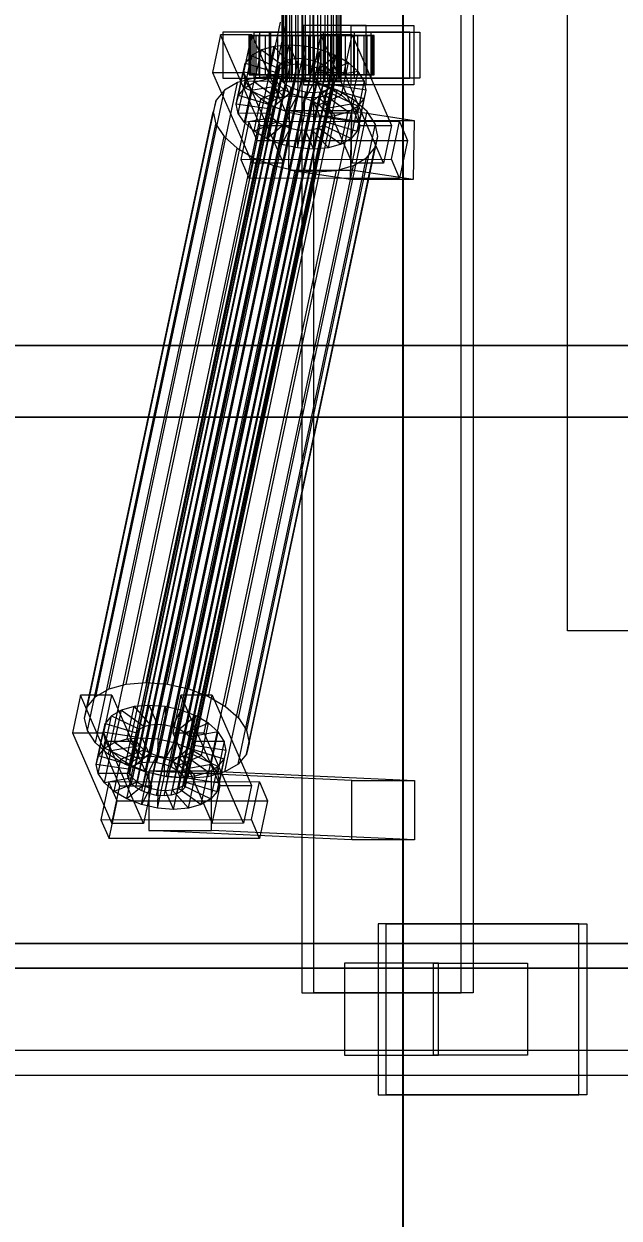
# Model space of a CAD drawing. Header units: millimetres. Extents: x -1970 to 34302, y -65268 to 6837.
# Drawn here: x 9754.3 to 9935.2, y -18493.5 to -18130.5 of the extents above; entities that cross this region are included whole.
import ezdxf

# ---------------------------------------------------------------- set-up
doc = ezdxf.new("R2010")
doc.units = ezdxf.units.MM
for name, color, linetype, lineweight in [('COTAS_O', 1, 'Continuous', 0), ('superior_C01', 7, 'Continuous', 0), ('superior_mezcladora', 7, 'Continuous', 0)]:
    doc.layers.add(name, color=color, linetype=linetype, lineweight=lineweight)
doc.dimstyles.new('R19_100', dxfattribs={"dimtxt": 250, "dimasz": 150, "dimexe": 150, "dimexo": 80, "dimgap": 100, "dimtad": 1, "dimtih": 1, "dimtoh": 1, "dimdsep": 46, "dimcen": 0.09, "dimadec": 0, "dimazin": 0, "dimtfac": 1, "dimtdec": 4, "dimtofl": 0, "dimtmove": 0, "dimatfit": 3, "dimfxl": 1, "dimtolj": 1, "dimtzin": 0, "dimarcsym": 0})

# ---------------------------------------------------------------- blocks, each defined once
blk = doc.blocks.new('*D29')
at = {"layer": 'COTAS_O', "color": 0, "lineweight": -2, "transparency": 16777216}
for p, q in [((10489.53, -17350), (9719.53, -17350)), ((9869.53, -18500), (9869.53, -17500)), ((10489.53, -18650), (9719.53, -18650))]:
    blk.add_line(p, q, dxfattribs=at)
at = {"layer": 'COTAS_O', "color": 0, "transparency": 16777216}
for points in [[(9844.53, -17500), (9894.53, -17500), (9869.53, -17350)], [(9844.53, -18500), (9894.53, -18500), (9869.53, -18650)]]:
    blk.add_solid(points, dxfattribs=at)
at = {"layer": 'Defpoints', "color": 0, "transparency": 16777216}
for p in [(9869.53, -17350), (10569.53, -17350), (10569.53, -18650)]:
    blk.add_point(p, dxfattribs=at)

msp = doc.modelspace()

# ---------------------------------------------------------------- linework, layer by layer
at = {"layer": 'superior_C01'}
for p, q in [((9838.746, -17575), (9838.746, -18425)), ((9842.398, -18425), (9842.398, -17575)), ((9887.136, -18425), (9887.136, -17575)), ((9890.788, -17575), (9890.788, -18425)), ((9832.766, -18148), (9832.766, -17852)), ((9832.962, -18148), (9832.962, -17852)), ((9833.183, -18148), (9833.183, -17852)), ((9833.757, -18148), (9833.757, -17852)), ((9834.184, -18148), (9834.184, -17852)), ((9835.097, -18148), (9835.097, -17852)), ((9835.701, -18148), (9835.701, -17852)), ((9836.891, -18148), (9836.891, -17852)), ((9837.631, -18148), (9837.631, -17852)), ((9839.017, -18148), (9839.017, -17852)), ((9839.842, -18148), (9839.842, -17852)), ((9841.329, -18148), (9841.329, -17852)), ((9842.183, -18148), (9842.183, -17852)), ((9843.67, -18148), (9843.67, -17852)), ((9844.496, -18148), (9844.496, -17852)), ((9845.881, -18148), (9845.881, -17852)), ((9846.621, -18148), (9846.621, -17852)), ((9847.811, -18148), (9847.811, -17852)), ((9848.415, -18148), (9848.415, -17852)), ((9849.328, -18148), (9849.328, -17852)), ((9849.755, -18148), (9849.755, -17852)), ((9850.329, -17852), (9850.329, -18148)), ((9850.55, -18148), (9850.55, -17852)), ((9850.746, -18148), (9850.746, -17852)), ((9832.208, -18130), (9811.37, -18228.298)), ((9813.187, -18228.298), (9834.025, -18130)), ((9858.282, -18131), (9839.231, -18131)), ((9839.231, -18131), (9839.231, -18149)), ((9853.72, -18131), (9839.231, -18131)), ((9853.72, -18149), (9853.72, -18131)), ((9853.72, -18131), (9872.771, -18131)), ((9858.282, -18149), (9858.282, -18131)), ((9858.282, -18131), (9872.771, -18131)), ((9872.771, -18131), (9872.771, -18149)), ((9814.05, -18133.859), (9811.619, -18145.327)), ((9823.576, -18133.847), (9814.05, -18133.859)), ((9826.049, -18161.391), (9814.05, -18133.859)), ((9824.277, -18133), (9814.752, -18133)), ((9814.752, -18133), (9814.752, -18147)), ((9829.362, -18133), (9814.752, -18133)), ((9821.144, -18145.315), (9823.576, -18133.847)), ((9823.191, -18134), (9822.778, -18134)), ((9822.778, -18134), (9832.766, -18134)), ((9822.778, -18146), (9822.778, -18134)), ((9822.778, -18134), (9823.658, -18134)), ((9824.869, -18134), (9823.191, -18134)), ((9823.191, -18134), (9832.962, -18134)), ((9823.191, -18146), (9823.191, -18134)), ((9823.576, -18133.847), (9835.575, -18161.379)), ((9823.658, -18134), (9833.183, -18134)), ((9823.658, -18146), (9823.658, -18134)), ((9823.658, -18134), (9825.771, -18134)), ((9824.277, -18147), (9824.277, -18133)), ((9824.277, -18133), (9838.888, -18133)), ((9827.699, -18134), (9824.869, -18134)), ((9824.869, -18134), (9833.757, -18134)), ((9824.869, -18146), (9824.869, -18134)), ((9825.771, -18134), (9834.184, -18134)), ((9825.771, -18146), (9825.771, -18134)), ((9825.771, -18134), (9828.974, -18134)), ((9871.618, -18133), (9825.896, -18133)), ((9825.896, -18133), (9825.896, -18147)), ((9828.939, -18133), (9825.896, -18133)), ((9831.486, -18134), (9827.699, -18134)), ((9827.699, -18134), (9835.097, -18134)), ((9827.699, -18146), (9827.699, -18134)), ((9828.939, -18147), (9828.939, -18133)), ((9828.939, -18133), (9874.662, -18133)), ((9828.974, -18134), (9835.701, -18134)), ((9828.974, -18146), (9828.974, -18134)), ((9828.974, -18134), (9833.048, -18134)), ((9829.362, -18147), (9829.362, -18133)), ((9829.362, -18133), (9838.888, -18133)), ((9835.973, -18134), (9831.486, -18134)), ((9831.486, -18134), (9836.891, -18134)), ((9831.486, -18146), (9831.486, -18134)), ((9832.766, -18134), (9832.962, -18134)), ((9832.766, -18134), (9832.766, -18146)), ((9833.183, -18134), (9832.766, -18134)), ((9832.962, -18134), (9833.757, -18134)), ((9832.962, -18134), (9832.962, -18146)), ((9833.048, -18134), (9837.631, -18134)), ((9833.048, -18146), (9833.048, -18134)), ((9833.048, -18134), (9837.715, -18134)), ((9833.183, -18134), (9833.183, -18146)), ((9834.184, -18134), (9833.183, -18134)), ((9833.757, -18134), (9835.097, -18134)), ((9833.757, -18134), (9833.757, -18146)), ((9834.184, -18134), (9834.184, -18146)), ((9835.701, -18134), (9834.184, -18134)), ((9835.097, -18134), (9836.891, -18134)), ((9835.097, -18134), (9835.097, -18146)), ((9835.701, -18134), (9835.701, -18146)), ((9837.631, -18134), (9835.701, -18134)), ((9840.854, -18134), (9835.973, -18134)), ((9835.973, -18134), (9839.017, -18134)), ((9835.973, -18146), (9835.973, -18134)), ((9836.891, -18134), (9839.017, -18134)), ((9836.891, -18134), (9836.891, -18146)), ((9837.631, -18134), (9837.631, -18146)), ((9839.842, -18134), (9837.631, -18134)), ((9837.715, -18134), (9839.842, -18134)), ((9837.715, -18146), (9837.715, -18134)), ((9837.715, -18134), (9842.658, -18134)), ((9838.888, -18133), (9838.888, -18147)), ((9839.017, -18134), (9841.329, -18134)), ((9839.017, -18134), (9839.017, -18146)), ((9839.842, -18134), (9839.842, -18146)), ((9842.183, -18134), (9839.842, -18134)), ((9845.797, -18134), (9840.854, -18134)), ((9840.854, -18134), (9841.329, -18134)), ((9840.854, -18146), (9840.854, -18134)), ((9841.329, -18134), (9843.67, -18134)), ((9841.329, -18134), (9841.329, -18146)), ((9844.532, -18133.821), (9842.101, -18145.289)), ((9842.658, -18134), (9842.183, -18134)), ((9842.183, -18134), (9842.183, -18146)), ((9844.496, -18134), (9842.183, -18134)), ((9842.658, -18146), (9842.658, -18134)), ((9842.658, -18134), (9847.539, -18134)), ((9845.797, -18134), (9843.67, -18134)), ((9843.67, -18134), (9845.881, -18134)), ((9843.67, -18134), (9843.67, -18146)), ((9847.539, -18134), (9844.496, -18134)), ((9844.496, -18134), (9844.496, -18146)), ((9846.621, -18134), (9844.496, -18134)), ((9854.057, -18133.809), (9844.532, -18133.821)), ((9856.531, -18161.353), (9844.532, -18133.821)), ((9854.759, -18133), (9845.234, -18133)), ((9845.234, -18133), (9845.234, -18147)), ((9859.844, -18133), (9845.234, -18133)), ((9850.464, -18134), (9845.797, -18134)), ((9845.797, -18146), (9845.797, -18134)), ((9850.464, -18134), (9845.881, -18134)), ((9845.881, -18134), (9847.811, -18134)), ((9845.881, -18134), (9845.881, -18146)), ((9852.027, -18134), (9846.621, -18134)), ((9846.621, -18134), (9846.621, -18146)), ((9848.415, -18134), (9846.621, -18134)), ((9847.539, -18146), (9847.539, -18134)), ((9847.539, -18134), (9852.027, -18134)), ((9854.538, -18134), (9847.811, -18134)), ((9847.811, -18134), (9849.328, -18134)), ((9847.811, -18134), (9847.811, -18146)), ((9855.814, -18134), (9848.415, -18134)), ((9848.415, -18134), (9848.415, -18146)), ((9849.755, -18134), (9848.415, -18134)), ((9857.741, -18134), (9849.328, -18134)), ((9849.328, -18134), (9850.329, -18134)), ((9849.328, -18134), (9849.328, -18146)), ((9858.643, -18134), (9849.755, -18134)), ((9849.755, -18134), (9849.755, -18146)), ((9850.55, -18134), (9849.755, -18134)), ((9850.329, -18134), (9859.855, -18134)), ((9850.329, -18146), (9850.329, -18134)), ((9850.329, -18134), (9850.746, -18134)), ((9854.538, -18134), (9850.464, -18134)), ((9850.464, -18146), (9850.464, -18134)), ((9860.322, -18134), (9850.55, -18134)), ((9850.55, -18134), (9850.55, -18146)), ((9850.746, -18134), (9850.55, -18134)), ((9860.735, -18134), (9850.746, -18134)), ((9850.746, -18134), (9850.746, -18146)), ((9851.626, -18145.277), (9854.057, -18133.809)), ((9852.027, -18146), (9852.027, -18134)), ((9852.027, -18134), (9855.814, -18134)), ((9854.057, -18133.809), (9866.056, -18161.341)), ((9857.741, -18134), (9854.538, -18134)), ((9854.538, -18146), (9854.538, -18134)), ((9854.759, -18147), (9854.759, -18133)), ((9854.759, -18133), (9869.369, -18133)), ((9855.814, -18146), (9855.814, -18134)), ((9855.814, -18134), (9858.643, -18134)), ((9859.855, -18134), (9857.741, -18134)), ((9857.741, -18146), (9857.741, -18134)), ((9858.643, -18146), (9858.643, -18134)), ((9858.643, -18134), (9860.322, -18134)), ((9859.844, -18147), (9859.844, -18133)), ((9859.844, -18133), (9869.369, -18133)), ((9859.855, -18134), (9859.855, -18146)), ((9860.735, -18134), (9859.855, -18134)), ((9860.322, -18146), (9860.322, -18134)), ((9860.322, -18134), (9860.735, -18134)), ((9860.735, -18146), (9860.735, -18134)), ((9869.369, -18133), (9869.369, -18147)), ((9871.618, -18147), (9871.618, -18133)), ((9871.618, -18133), (9874.662, -18133)), ((9874.662, -18133), (9874.662, -18147)), ((9826.467, -18138.419), (9823.473, -18140.156)), ((9824.383, -18148.249), (9826.467, -18138.419)), ((9830.358, -18137.325), (9826.467, -18138.419)), ((9826.467, -18138.419), (9833.395, -18143.38)), ((9828.274, -18147.155), (9830.358, -18137.325)), ((9834.88, -18136.948), (9830.358, -18137.325)), ((9830.358, -18137.325), (9835.238, -18142.862)), ((9832.796, -18146.777), (9834.88, -18136.948)), ((9839.726, -18137.313), (9834.88, -18136.948)), ((9834.88, -18136.948), (9837.38, -18142.683)), ((9837.642, -18147.143), (9839.726, -18137.313)), ((9839.726, -18137.313), (9839.675, -18142.856)), ((9844.565, -18138.396), (9839.726, -18137.313)), ((9844.565, -18138.396), (9841.968, -18143.369)), ((9842.482, -18148.226), (9844.565, -18138.396)), ((9849.069, -18140.123), (9844.565, -18138.396)), ((9787.001, -18356.363), (9832.324, -18142.565)), ((9788.419, -18355.541), (9833.742, -18141.742)), ((9790.262, -18355.022), (9835.585, -18141.224)), ((9792.404, -18354.844), (9837.727, -18141.045)), ((9794.7, -18355.017), (9840.023, -18141.218)), ((9796.992, -18355.53), (9842.315, -18141.731)), ((9799.125, -18356.348), (9844.448, -18142.549)), ((9819.497, -18152.246), (9821.581, -18142.416)), ((9821.581, -18142.416), (9820.918, -18145.047)), ((9821.39, -18149.985), (9823.473, -18140.156)), ((9823.473, -18140.156), (9821.581, -18142.416)), ((9821.581, -18142.416), (9831.08, -18145.274)), ((9823.473, -18140.156), (9831.977, -18144.203)), ((9832.324, -18142.565), (9831.428, -18143.635)), ((9833.742, -18141.742), (9832.324, -18142.565)), ((9835.585, -18141.224), (9833.742, -18141.742)), ((9835.238, -18142.862), (9837.38, -18142.683)), ((9837.38, -18142.683), (9835.296, -18152.513)), ((9837.727, -18141.045), (9835.585, -18141.224)), ((9837.38, -18142.683), (9839.675, -18142.856)), ((9840.023, -18141.218), (9837.727, -18141.045)), ((9842.315, -18141.731), (9840.023, -18141.218)), ((9844.448, -18142.549), (9842.315, -18141.731)), ((9849.069, -18140.123), (9844.101, -18144.188)), ((9846.276, -18143.617), (9844.448, -18142.549)), ((9852.928, -18142.377), (9845.929, -18145.255)), ((9846.985, -18149.953), (9849.069, -18140.123)), ((9852.928, -18142.377), (9849.069, -18140.123)), ((9850.845, -18152.207), (9852.928, -18142.377)), ((9855.882, -18145.003), (9852.928, -18142.377)), ((9785.791, -18358.68), (9831.114, -18144.881)), ((9786.081, -18360.017), (9831.404, -18146.218)), ((9786.105, -18357.434), (9831.428, -18143.635)), ((9800.953, -18357.415), (9846.276, -18143.617)), ((9802.353, -18358.659), (9847.675, -18144.861)), ((9848.55, -18146.196), (9803.227, -18359.995)), ((9811.619, -18145.327), (9821.144, -18145.315)), ((9811.619, -18145.327), (9823.618, -18172.859)), ((9818.835, -18154.877), (9820.918, -18145.047)), ((9820.918, -18145.047), (9830.766, -18146.52)), ((9820.918, -18145.047), (9821.531, -18147.868)), ((9833.144, -18172.847), (9821.144, -18145.315)), ((9832.766, -18146), (9822.778, -18146)), ((9822.778, -18146), (9823.191, -18146)), ((9823.658, -18146), (9822.778, -18146)), ((9832.962, -18146), (9823.191, -18146)), ((9823.191, -18146), (9824.869, -18146)), ((9833.183, -18146), (9823.658, -18146)), ((9825.771, -18146), (9823.658, -18146)), ((9833.757, -18146), (9824.869, -18146)), ((9824.869, -18146), (9827.699, -18146)), ((9834.184, -18146), (9825.771, -18146)), ((9828.974, -18146), (9825.771, -18146)), ((9835.097, -18146), (9827.699, -18146)), ((9827.699, -18146), (9831.486, -18146)), ((9835.701, -18146), (9828.974, -18146)), ((9833.048, -18146), (9828.974, -18146)), ((9831.08, -18145.274), (9828.996, -18155.103)), ((9831.977, -18144.203), (9829.893, -18154.033)), ((9830.766, -18146.52), (9831.08, -18145.274)), ((9831.08, -18145.274), (9831.977, -18144.203)), ((9831.428, -18143.635), (9831.114, -18144.881)), ((9831.114, -18144.881), (9831.404, -18146.218)), ((9833.395, -18143.38), (9831.311, -18153.21)), ((9831.404, -18146.218), (9832.278, -18147.554)), ((9836.891, -18146), (9831.486, -18146)), ((9831.486, -18146), (9835.973, -18146)), ((9831.977, -18144.203), (9833.395, -18143.38)), ((9832.962, -18146), (9832.766, -18146)), ((9832.766, -18146), (9833.183, -18146)), ((9833.757, -18146), (9832.962, -18146)), ((9837.631, -18146), (9833.048, -18146)), ((9837.715, -18146), (9833.048, -18146)), ((9835.238, -18142.862), (9833.154, -18152.692)), ((9833.183, -18146), (9834.184, -18146)), ((9833.395, -18143.38), (9835.238, -18142.862)), ((9835.097, -18146), (9833.757, -18146)), ((9834.184, -18146), (9835.701, -18146)), ((9836.891, -18146), (9835.097, -18146)), ((9835.701, -18146), (9837.631, -18146)), ((9839.017, -18146), (9835.973, -18146)), ((9835.973, -18146), (9840.854, -18146)), ((9839.017, -18146), (9836.891, -18146)), ((9839.675, -18142.856), (9837.591, -18152.686)), ((9837.631, -18146), (9839.842, -18146)), ((9839.842, -18146), (9837.715, -18146)), ((9842.658, -18146), (9837.715, -18146)), ((9841.329, -18146), (9839.017, -18146)), ((9839.675, -18142.856), (9841.968, -18143.369)), ((9839.842, -18146), (9842.183, -18146)), ((9841.968, -18143.369), (9839.884, -18153.199)), ((9841.329, -18146), (9840.854, -18146)), ((9840.854, -18146), (9845.797, -18146)), ((9843.67, -18146), (9841.329, -18146)), ((9841.968, -18143.369), (9844.101, -18144.188)), ((9844.101, -18144.188), (9842.017, -18154.017)), ((9842.101, -18145.289), (9851.626, -18145.277)), ((9842.101, -18145.289), (9854.1, -18172.821)), ((9842.183, -18146), (9842.658, -18146)), ((9842.183, -18146), (9844.496, -18146)), ((9847.539, -18146), (9842.658, -18146)), ((9845.881, -18146), (9843.67, -18146)), ((9843.67, -18146), (9845.797, -18146)), ((9845.929, -18145.255), (9843.845, -18155.085)), ((9844.101, -18144.188), (9845.929, -18145.255)), ((9844.496, -18146), (9847.539, -18146)), ((9844.496, -18146), (9846.621, -18146)), ((9845.797, -18146), (9850.464, -18146)), ((9847.811, -18146), (9845.881, -18146)), ((9845.881, -18146), (9850.464, -18146)), ((9845.929, -18145.255), (9847.328, -18146.499)), ((9847.675, -18144.861), (9846.276, -18143.617)), ((9846.621, -18146), (9852.027, -18146)), ((9846.621, -18146), (9848.415, -18146)), ((9855.882, -18145.003), (9847.328, -18146.499)), ((9852.027, -18146), (9847.539, -18146)), ((9848.55, -18146.196), (9847.675, -18144.861)), ((9849.328, -18146), (9847.811, -18146)), ((9847.811, -18146), (9854.538, -18146)), ((9848.415, -18146), (9855.814, -18146)), ((9848.415, -18146), (9849.755, -18146)), ((9848.84, -18147.533), (9848.55, -18146.196)), ((9850.329, -18146), (9849.328, -18146)), ((9849.328, -18146), (9857.741, -18146)), ((9849.755, -18146), (9858.643, -18146)), ((9849.755, -18146), (9850.55, -18146)), ((9859.855, -18146), (9850.329, -18146)), ((9850.746, -18146), (9850.329, -18146)), ((9850.464, -18146), (9854.538, -18146)), ((9850.55, -18146), (9860.322, -18146)), ((9850.55, -18146), (9850.746, -18146)), ((9850.746, -18146), (9860.735, -18146)), ((9863.625, -18172.809), (9851.626, -18145.277)), ((9855.814, -18146), (9852.027, -18146)), ((9853.798, -18154.833), (9855.882, -18145.003)), ((9854.538, -18146), (9857.741, -18146)), ((9858.643, -18146), (9855.814, -18146)), ((9857.728, -18147.823), (9855.882, -18145.003)), ((9857.741, -18146), (9859.855, -18146)), ((9860.322, -18146), (9858.643, -18146)), ((9859.855, -18146), (9860.735, -18146)), ((9860.735, -18146), (9860.322, -18146)), ((9780.183, -18332.659), (9819.255, -18148.35)), ((9785.384, -18331.197), (9824.456, -18146.887)), ((9786.955, -18361.352), (9832.278, -18147.554)), ((9788.355, -18362.596), (9833.677, -18148.798)), ((9790.183, -18363.664), (9835.506, -18149.865)), ((9791.43, -18330.692), (9830.502, -18146.383)), ((9797.909, -18331.181), (9836.98, -18146.872)), ((9802.307, -18363.648), (9847.63, -18149.85)), ((9803.203, -18362.578), (9848.526, -18148.779)), ((9803.517, -18361.332), (9848.84, -18147.533)), ((9804.378, -18332.629), (9843.45, -18148.32)), ((9814.752, -18147), (9824.277, -18147)), ((9814.752, -18147), (9829.362, -18147)), ((9819.255, -18148.35), (9815.253, -18150.672)), ((9824.456, -18146.887), (9819.255, -18148.35)), ((9819.447, -18157.698), (9821.531, -18147.868)), ((9819.497, -18152.246), (9821.39, -18149.985)), ((9821.39, -18149.985), (9824.383, -18148.249)), ((9829.893, -18154.033), (9821.39, -18149.985)), ((9821.531, -18147.868), (9831.057, -18147.856)), ((9821.531, -18147.868), (9823.377, -18150.688)), ((9823.377, -18150.688), (9831.931, -18149.192)), ((9838.888, -18147), (9824.277, -18147)), ((9824.383, -18148.249), (9828.274, -18147.155)), ((9831.311, -18153.21), (9824.383, -18148.249)), ((9830.502, -18146.383), (9824.456, -18146.887)), ((9825.896, -18147), (9871.618, -18147)), ((9825.896, -18147), (9828.939, -18147)), ((9828.274, -18147.155), (9832.796, -18146.777)), ((9833.154, -18152.692), (9828.274, -18147.155)), ((9830.766, -18146.52), (9828.683, -18156.35)), ((9874.662, -18147), (9828.939, -18147)), ((9831.057, -18147.856), (9828.973, -18157.686)), ((9838.888, -18147), (9829.362, -18147)), ((9831.931, -18149.192), (9829.847, -18159.022)), ((9836.98, -18146.872), (9830.502, -18146.383)), ((9831.057, -18147.856), (9830.766, -18146.52)), ((9831.931, -18149.192), (9831.057, -18147.856)), ((9833.33, -18150.436), (9831.931, -18149.192)), ((9832.278, -18147.554), (9833.677, -18148.798)), ((9833.183, -18148), (9832.766, -18148)), ((9832.766, -18148), (9832.962, -18148)), ((9835.296, -18152.513), (9832.796, -18146.777)), ((9832.796, -18146.777), (9837.642, -18147.143)), ((9832.962, -18148), (9833.757, -18148)), ((9834.184, -18148), (9833.183, -18148)), ((9833.677, -18148.798), (9835.506, -18149.865)), ((9833.757, -18148), (9835.097, -18148)), ((9835.701, -18148), (9834.184, -18148)), ((9835.097, -18148), (9836.891, -18148)), ((9835.506, -18149.865), (9837.639, -18150.683)), ((9837.631, -18148), (9835.701, -18148)), ((9836.891, -18148), (9839.017, -18148)), ((9843.45, -18148.32), (9836.98, -18146.872)), ((9837.591, -18152.686), (9837.642, -18147.143)), ((9839.842, -18148), (9837.631, -18148)), ((9837.642, -18147.143), (9842.482, -18148.226)), ((9839.017, -18148), (9841.329, -18148)), ((9839.231, -18149), (9858.282, -18149)), ((9853.72, -18149), (9839.231, -18149)), ((9842.183, -18148), (9839.842, -18148)), ((9839.884, -18153.199), (9842.482, -18148.226)), ((9841.329, -18148), (9843.67, -18148)), ((9842.017, -18154.017), (9846.985, -18149.953)), ((9844.496, -18148), (9842.183, -18148)), ((9842.482, -18148.226), (9846.985, -18149.953)), ((9849.47, -18150.629), (9843.45, -18148.32)), ((9843.67, -18148), (9845.881, -18148)), ((9846.621, -18148), (9844.496, -18148)), ((9845.234, -18147), (9854.759, -18147)), ((9845.234, -18147), (9859.844, -18147)), ((9847.328, -18146.499), (9845.244, -18156.329)), ((9845.881, -18148), (9847.811, -18148)), ((9846.119, -18157.665), (9848.203, -18147.835)), ((9846.212, -18150.672), (9847.63, -18149.85)), ((9848.493, -18149.171), (9846.409, -18159.001)), ((9848.415, -18148), (9846.621, -18148)), ((9846.985, -18149.953), (9850.845, -18152.207)), ((9847.328, -18146.499), (9848.203, -18147.835)), ((9847.63, -18149.85), (9848.526, -18148.779)), ((9847.811, -18148), (9849.328, -18148)), ((9848.493, -18149.171), (9848.179, -18150.417)), ((9848.203, -18147.835), (9857.728, -18147.823)), ((9848.203, -18147.835), (9848.493, -18149.171)), ((9849.755, -18148), (9848.415, -18148)), ((9858.341, -18150.644), (9848.493, -18149.171)), ((9848.526, -18148.779), (9848.84, -18147.533)), ((9849.328, -18148), (9850.329, -18148)), ((9850.55, -18148), (9849.755, -18148)), ((9850.329, -18148), (9850.746, -18148)), ((9850.746, -18148), (9850.55, -18148)), ((9872.771, -18149), (9853.72, -18149)), ((9869.369, -18147), (9854.759, -18147)), ((9857.728, -18147.823), (9855.644, -18157.653)), ((9858.341, -18150.644), (9857.728, -18147.823)), ((9872.771, -18149), (9858.282, -18149)), ((9869.369, -18147), (9859.844, -18147)), ((9874.662, -18147), (9871.618, -18147)), ((9776.182, -18334.981), (9815.253, -18150.672)), ((9792.316, -18364.482), (9837.639, -18150.683)), ((9794.608, -18364.995), (9839.931, -18151.196)), ((9796.904, -18365.168), (9842.227, -18151.369)), ((9799.046, -18364.989), (9844.369, -18151.191)), ((9800.889, -18364.471), (9846.212, -18150.672)), ((9810.398, -18334.938), (9849.47, -18150.629)), ((9815.253, -18150.672), (9812.723, -18153.694)), ((9818.835, -18154.877), (9819.497, -18152.246)), ((9828.996, -18155.103), (9819.497, -18152.246)), ((9821.293, -18160.518), (9823.377, -18150.688)), ((9823.377, -18150.688), (9826.331, -18153.314)), ((9824.247, -18163.144), (9826.331, -18153.314)), ((9826.331, -18153.314), (9833.33, -18150.436)), ((9826.331, -18153.314), (9830.191, -18155.567)), ((9831.311, -18153.21), (9829.893, -18154.033)), ((9830.191, -18155.567), (9835.158, -18151.503)), ((9833.33, -18150.436), (9831.246, -18160.266)), ((9833.154, -18152.692), (9831.311, -18153.21)), ((9835.158, -18151.503), (9833.075, -18161.333)), ((9835.296, -18152.513), (9833.154, -18152.692)), ((9835.158, -18151.503), (9833.33, -18150.436)), ((9834.694, -18157.295), (9837.292, -18152.321)), ((9837.292, -18152.321), (9835.158, -18151.503)), ((9837.292, -18152.321), (9835.208, -18162.151)), ((9837.591, -18152.686), (9835.296, -18152.513)), ((9839.584, -18152.835), (9837.292, -18152.321)), ((9839.584, -18152.835), (9837.5, -18162.664)), ((9839.884, -18153.199), (9837.591, -18152.686)), ((9837.639, -18150.683), (9839.931, -18151.196)), ((9839.533, -18158.378), (9839.584, -18152.835)), ((9841.879, -18153.008), (9839.584, -18152.835)), ((9841.879, -18153.008), (9839.796, -18162.837)), ((9842.017, -18154.017), (9839.884, -18153.199)), ((9839.931, -18151.196), (9842.227, -18151.369)), ((9844.022, -18152.829), (9841.879, -18153.008)), ((9844.379, -18158.743), (9841.879, -18153.008)), ((9844.022, -18152.829), (9841.938, -18162.659)), ((9842.227, -18151.369), (9844.369, -18151.191)), ((9845.864, -18152.311), (9843.781, -18162.14)), ((9843.845, -18155.085), (9850.845, -18152.207)), ((9845.864, -18152.311), (9844.022, -18152.829)), ((9848.902, -18158.366), (9844.022, -18152.829)), ((9844.369, -18151.191), (9846.212, -18150.672)), ((9847.282, -18151.488), (9845.199, -18161.318)), ((9847.282, -18151.488), (9845.864, -18152.311)), ((9852.792, -18157.272), (9845.864, -18152.311)), ((9848.179, -18150.417), (9846.095, -18160.247)), ((9848.179, -18150.417), (9847.282, -18151.488)), ((9855.786, -18155.535), (9847.282, -18151.488)), ((9857.678, -18153.275), (9848.179, -18150.417)), ((9854.63, -18153.641), (9849.47, -18150.629)), ((9850.845, -18152.207), (9853.798, -18154.833)), ((9855.594, -18163.105), (9857.678, -18153.275)), ((9855.786, -18155.535), (9857.678, -18153.275)), ((9856.257, -18160.474), (9858.341, -18150.644)), ((9857.678, -18153.275), (9858.341, -18150.644)), ((9772.766, -18341.52), (9811.837, -18157.211)), ((9773.652, -18338.003), (9812.723, -18153.694)), ((9812.723, -18153.694), (9811.837, -18157.211)), ((9811.837, -18157.211), (9812.656, -18160.982)), ((9815.558, -18337.95), (9854.63, -18153.641)), ((9828.683, -18156.35), (9818.835, -18154.877)), ((9819.447, -18157.698), (9818.835, -18154.877)), ((9819.507, -18341.461), (9858.578, -18157.152)), ((9828.107, -18165.397), (9830.191, -18155.567)), ((9828.996, -18155.103), (9828.683, -18156.35)), ((9828.683, -18156.35), (9828.973, -18157.686)), ((9829.893, -18154.033), (9828.996, -18155.103)), ((9830.191, -18155.567), (9834.694, -18157.295)), ((9834.938, -18156.962), (9834.686, -18174.943)), ((9853.989, -18156.962), (9834.938, -18156.962)), ((9853.84, -18159.83), (9834.938, -18156.962)), ((9843.845, -18155.085), (9842.017, -18154.017)), ((9845.244, -18156.329), (9843.845, -18155.085)), ((9845.244, -18156.329), (9853.798, -18154.833)), ((9846.119, -18157.665), (9845.244, -18156.329)), ((9852.792, -18157.272), (9855.786, -18155.535)), ((9853.702, -18165.365), (9855.786, -18155.535)), ((9853.736, -18174.943), (9853.989, -18156.962)), ((9853.798, -18154.833), (9855.644, -18157.653)), ((9853.989, -18156.962), (9872.891, -18159.83)), ((9858.578, -18157.152), (9854.63, -18153.641)), ((9861.046, -18160.922), (9858.578, -18157.152)), ((9828.973, -18157.686), (9819.447, -18157.698)), ((9821.293, -18160.518), (9819.447, -18157.698)), ((9822.692, -18160.247), (9820.261, -18171.715)), ((9829.847, -18159.022), (9821.293, -18160.518)), ((9824.247, -18163.144), (9821.293, -18160.518)), ((9868.414, -18160.19), (9822.692, -18160.247)), ((9825.191, -18165.983), (9822.692, -18160.247)), ((9831.246, -18160.266), (9824.247, -18163.144)), ((9828.973, -18157.686), (9829.847, -18159.022)), ((9829.847, -18159.022), (9831.246, -18160.266)), ((9831.246, -18160.266), (9833.075, -18161.333)), ((9832.61, -18167.125), (9834.694, -18157.295)), ((9834.694, -18157.295), (9839.533, -18158.378)), ((9837.449, -18168.208), (9839.533, -18158.378)), ((9839.533, -18158.378), (9844.379, -18158.743)), ((9842.295, -18168.573), (9844.379, -18158.743)), ((9844.379, -18158.743), (9848.902, -18158.366)), ((9845.199, -18161.318), (9846.095, -18160.247)), ((9846.095, -18160.247), (9846.409, -18159.001)), ((9846.095, -18160.247), (9855.594, -18163.105)), ((9855.644, -18157.653), (9846.119, -18157.665)), ((9846.409, -18159.001), (9846.119, -18157.665)), ((9846.409, -18159.001), (9856.257, -18160.474)), ((9846.818, -18168.196), (9848.902, -18158.366)), ((9848.902, -18158.366), (9852.792, -18157.272)), ((9850.708, -18167.102), (9852.792, -18157.272)), ((9853.587, -18177.811), (9853.84, -18159.83)), ((9853.84, -18159.83), (9872.891, -18159.83)), ((9856.257, -18160.474), (9855.594, -18163.105)), ((9855.644, -18157.653), (9856.257, -18160.474)), ((9865.983, -18171.658), (9868.414, -18160.19)), ((9868.414, -18160.19), (9870.914, -18165.926)), ((9872.891, -18159.83), (9872.638, -18177.811)), ((9773.585, -18345.291), (9812.656, -18160.982)), ((9812.656, -18160.982), (9815.124, -18164.752)), ((9861.046, -18160.922), (9821.975, -18345.231)), ((9823.618, -18172.859), (9826.049, -18161.391)), ((9828.107, -18165.397), (9824.247, -18163.144)), ((9826.049, -18161.391), (9835.575, -18161.379)), ((9833.075, -18161.333), (9828.107, -18165.397)), ((9835.208, -18162.151), (9832.61, -18167.125)), ((9833.075, -18161.333), (9835.208, -18162.151)), ((9835.575, -18161.379), (9833.144, -18172.847)), ((9835.208, -18162.151), (9837.5, -18162.664)), ((9837.5, -18162.664), (9837.449, -18168.208)), ((9837.5, -18162.664), (9839.796, -18162.837)), ((9839.796, -18162.837), (9841.938, -18162.659)), ((9839.796, -18162.837), (9842.295, -18168.573)), ((9841.938, -18162.659), (9843.781, -18162.14)), ((9841.938, -18162.659), (9846.818, -18168.196)), ((9843.781, -18162.14), (9845.199, -18161.318)), ((9843.781, -18162.14), (9850.708, -18167.102)), ((9845.199, -18161.318), (9853.702, -18165.365)), ((9855.594, -18163.105), (9853.702, -18165.365)), ((9854.1, -18172.821), (9856.531, -18161.353)), ((9856.531, -18161.353), (9866.056, -18161.341)), ((9861.865, -18164.693), (9861.046, -18160.922)), ((9866.056, -18161.341), (9863.625, -18172.809)), ((9776.053, -18349.061), (9815.124, -18164.752)), ((9815.124, -18164.752), (9819.073, -18168.263)), ((9822.76, -18177.451), (9825.191, -18165.983)), ((9822.794, -18349.002), (9861.865, -18164.693)), ((9825.191, -18165.983), (9870.914, -18165.926)), ((9832.61, -18167.125), (9828.107, -18165.397)), ((9837.449, -18168.208), (9832.61, -18167.125)), ((9850.708, -18167.102), (9846.818, -18168.196)), ((9853.702, -18165.365), (9850.708, -18167.102)), ((9860.979, -18168.21), (9861.865, -18164.693)), ((9870.914, -18165.926), (9868.483, -18177.394)), ((9780.001, -18352.572), (9819.073, -18168.263)), ((9785.161, -18355.584), (9824.233, -18171.275)), ((9819.073, -18168.263), (9824.233, -18171.275)), ((9819.378, -18355.541), (9858.449, -18171.232)), ((9820.261, -18171.715), (9865.983, -18171.658)), ((9820.261, -18171.715), (9822.76, -18177.451)), ((9821.908, -18352.519), (9860.979, -18168.21)), ((9824.233, -18171.275), (9830.253, -18173.584)), ((9842.295, -18168.573), (9837.449, -18168.208)), ((9846.818, -18168.196), (9842.295, -18168.573)), ((9854.447, -18173.554), (9858.449, -18171.232)), ((9858.449, -18171.232), (9860.979, -18168.21)), ((9868.483, -18177.394), (9865.983, -18171.658)), ((9791.181, -18357.893), (9830.253, -18173.584)), ((9797.651, -18359.341), (9836.722, -18175.032)), ((9810.175, -18359.326), (9849.246, -18175.016)), ((9815.376, -18357.863), (9854.447, -18173.554)), ((9833.144, -18172.847), (9823.618, -18172.859)), ((9830.253, -18173.584), (9836.722, -18175.032)), ((9834.686, -18174.943), (9853.736, -18174.943)), ((9853.587, -18177.811), (9834.686, -18174.943)), ((9836.722, -18175.032), (9843.201, -18175.521)), ((9843.201, -18175.521), (9849.246, -18175.016)), ((9849.246, -18175.016), (9854.447, -18173.554)), ((9872.638, -18177.811), (9853.736, -18174.943)), ((9863.625, -18172.809), (9854.1, -18172.821)), ((9804.129, -18359.83), (9843.201, -18175.521)), ((9868.483, -18177.394), (9822.76, -18177.451)), ((9872.638, -18177.811), (9853.587, -18177.811)), ((9811.37, -18228.298), (9382.488, -18228.298)), ((9384.305, -18228.298), (9813.187, -18228.298)), ((9811.37, -18228.298), (9813.187, -18228.298)), ((10240.252, -18228.298), (9811.37, -18228.298)), ((9813.187, -18228.298), (10242.069, -18228.298)), ((11044.69, -18250), (2005.168, -18250)), ((2006.698, -18250), (11046.22, -18250)), ((9780.183, -18332.659), (9785.384, -18331.197)), ((9785.384, -18331.197), (9791.43, -18330.692)), ((9791.43, -18330.692), (9797.909, -18331.181)), ((9797.909, -18331.181), (9804.378, -18332.629)), ((9771.506, -18334.551), (9769.074, -18346.02)), ((9781.031, -18334.539), (9771.506, -18334.551)), ((9783.505, -18362.083), (9771.506, -18334.551)), ((9773.652, -18338.003), (9776.182, -18334.981)), ((9776.182, -18334.981), (9780.183, -18332.659)), ((9778.6, -18346.008), (9781.031, -18334.539)), ((9781.031, -18334.539), (9793.03, -18362.071)), ((9801.987, -18334.513), (9799.556, -18345.981)), ((9811.513, -18334.501), (9801.987, -18334.513)), ((9813.986, -18362.045), (9801.987, -18334.513)), ((9804.378, -18332.629), (9810.398, -18334.938)), ((9809.082, -18345.969), (9811.513, -18334.501)), ((9810.398, -18334.938), (9815.558, -18337.95)), ((9811.513, -18334.501), (9823.512, -18362.033)), ((9772.766, -18341.52), (9773.652, -18338.003)), ((9787.813, -18338.017), (9783.923, -18339.111)), ((9785.729, -18347.847), (9787.813, -18338.017)), ((9792.335, -18337.64), (9787.813, -18338.017)), ((9787.813, -18338.017), (9792.693, -18343.554)), ((9790.252, -18347.47), (9792.335, -18337.64)), ((9797.182, -18338.005), (9792.335, -18337.64)), ((9792.335, -18337.64), (9794.835, -18343.376)), ((9795.098, -18347.835), (9797.182, -18338.005)), ((9797.182, -18338.005), (9797.131, -18343.549)), ((9802.021, -18339.088), (9797.182, -18338.005)), ((9815.558, -18337.95), (9819.507, -18341.461)), ((9773.585, -18345.291), (9772.766, -18341.52)), ((9778.845, -18350.678), (9780.929, -18340.848)), ((9780.929, -18340.848), (9779.037, -18343.108)), ((9783.923, -18339.111), (9780.929, -18340.848)), ((9780.929, -18340.848), (9789.432, -18344.895)), ((9781.839, -18348.941), (9783.923, -18339.111)), ((9783.923, -18339.111), (9790.85, -18344.073)), ((9802.021, -18339.088), (9799.423, -18344.062)), ((9799.937, -18348.918), (9802.021, -18339.088)), ((9806.524, -18340.816), (9801.556, -18344.88)), ((9806.524, -18340.816), (9802.021, -18339.088)), ((9804.44, -18350.645), (9806.524, -18340.816)), ((9810.384, -18343.069), (9806.524, -18340.816)), ((9819.507, -18341.461), (9821.975, -18345.231)), ((9769.074, -18346.02), (9778.6, -18346.008)), ((9769.074, -18346.02), (9781.074, -18373.551)), ((9776.053, -18349.061), (9773.585, -18345.291)), ((9776.29, -18355.569), (9778.374, -18345.739)), ((9776.953, -18352.938), (9779.037, -18343.108)), ((9779.037, -18343.108), (9778.374, -18345.739)), ((9778.374, -18345.739), (9788.222, -18347.212)), ((9778.374, -18345.739), (9778.987, -18348.56)), ((9790.599, -18373.539), (9778.6, -18346.008)), ((9779.037, -18343.108), (9788.536, -18345.966)), ((9788.536, -18345.966), (9786.452, -18355.796)), ((9789.432, -18344.895), (9787.348, -18354.725)), ((9788.222, -18347.212), (9788.536, -18345.966)), ((9788.536, -18345.966), (9789.432, -18344.895)), ((9790.85, -18344.073), (9788.766, -18353.902)), ((9789.432, -18344.895), (9790.85, -18344.073)), ((9792.693, -18343.554), (9790.609, -18353.384)), ((9790.85, -18344.073), (9792.693, -18343.554)), ((9792.693, -18343.554), (9794.835, -18343.376)), ((9794.835, -18343.376), (9792.751, -18353.205)), ((9794.835, -18343.376), (9797.131, -18343.549)), ((9797.131, -18343.549), (9795.047, -18353.378)), ((9797.131, -18343.549), (9799.423, -18344.062)), ((9799.423, -18344.062), (9797.339, -18353.892)), ((9799.423, -18344.062), (9801.556, -18344.88)), ((9801.556, -18344.88), (9799.472, -18354.71)), ((9799.556, -18345.981), (9809.082, -18345.969)), ((9799.556, -18345.981), (9811.555, -18373.513)), ((9803.385, -18345.947), (9801.301, -18355.777)), ((9801.556, -18344.88), (9803.385, -18345.947)), ((9810.384, -18343.069), (9803.385, -18345.947)), ((9803.385, -18345.947), (9804.784, -18347.191)), ((9813.338, -18345.695), (9804.784, -18347.191)), ((9808.3, -18352.899), (9810.384, -18343.069)), ((9821.081, -18373.501), (9809.082, -18345.969)), ((9813.338, -18345.695), (9810.384, -18343.069)), ((9811.254, -18355.525), (9813.338, -18345.695)), ((9815.184, -18348.515), (9813.338, -18345.695)), ((9821.975, -18345.231), (9822.794, -18349.002)), ((9780.001, -18352.572), (9776.053, -18349.061)), ((9776.903, -18358.39), (9778.987, -18348.56)), ((9778.845, -18350.678), (9781.839, -18348.941)), ((9778.987, -18348.56), (9788.512, -18348.548)), ((9778.987, -18348.56), (9780.833, -18351.38)), ((9781.839, -18348.941), (9785.729, -18347.847)), ((9788.766, -18353.902), (9781.839, -18348.941)), ((9785.729, -18347.847), (9790.252, -18347.47)), ((9790.609, -18353.384), (9785.729, -18347.847)), ((9788.222, -18347.212), (9786.138, -18357.042)), ((9788.512, -18348.548), (9786.428, -18358.378)), ((9788.512, -18348.548), (9788.222, -18347.212)), ((9789.387, -18349.884), (9788.512, -18348.548)), ((9792.751, -18353.205), (9790.252, -18347.47)), ((9790.252, -18347.47), (9795.098, -18347.835)), ((9795.047, -18353.378), (9795.098, -18347.835)), ((9795.098, -18347.835), (9799.937, -18348.918)), ((9797.339, -18353.892), (9799.937, -18348.918)), ((9799.937, -18348.918), (9804.44, -18350.645)), ((9804.784, -18347.191), (9802.7, -18357.021)), ((9803.574, -18358.357), (9805.658, -18348.527)), ((9804.784, -18347.191), (9805.658, -18348.527)), ((9805.658, -18348.527), (9815.184, -18348.515)), ((9805.658, -18348.527), (9805.948, -18349.863)), ((9815.184, -18348.515), (9813.1, -18358.345)), ((9815.796, -18351.336), (9815.184, -18348.515)), ((9822.794, -18349.002), (9821.908, -18352.519)), ((9776.29, -18355.569), (9776.953, -18352.938)), ((9776.953, -18352.938), (9778.845, -18350.678)), ((9786.452, -18355.796), (9776.953, -18352.938)), ((9778.749, -18361.21), (9780.833, -18351.38)), ((9787.348, -18354.725), (9778.845, -18350.678)), ((9785.161, -18355.584), (9780.001, -18352.572)), ((9780.833, -18351.38), (9789.387, -18349.884)), ((9780.833, -18351.38), (9783.786, -18354.006)), ((9783.786, -18354.006), (9790.786, -18351.128)), ((9789.387, -18349.884), (9787.303, -18359.714)), ((9787.646, -18356.26), (9792.614, -18352.196)), ((9790.786, -18351.128), (9788.702, -18360.958)), ((9790.786, -18351.128), (9789.387, -18349.884)), ((9792.614, -18352.196), (9790.53, -18362.025)), ((9792.751, -18353.205), (9790.609, -18353.384)), ((9792.614, -18352.196), (9790.786, -18351.128)), ((9792.149, -18357.987), (9794.747, -18353.014)), ((9794.747, -18353.014), (9792.614, -18352.196)), ((9794.747, -18353.014), (9792.663, -18362.843)), ((9795.047, -18353.378), (9792.751, -18353.205)), ((9797.039, -18353.527), (9794.747, -18353.014)), ((9799.472, -18354.71), (9804.44, -18350.645)), ((9803.32, -18353.003), (9801.236, -18362.833)), ((9801.301, -18355.777), (9808.3, -18352.899)), ((9803.32, -18353.003), (9801.477, -18353.521)), ((9804.738, -18352.18), (9802.654, -18362.01)), ((9804.738, -18352.18), (9803.32, -18353.003)), ((9810.248, -18357.964), (9803.32, -18353.003)), ((9805.634, -18351.109), (9803.551, -18360.939)), ((9805.948, -18349.863), (9803.864, -18359.693)), ((9804.44, -18350.645), (9808.3, -18352.899)), ((9805.634, -18351.109), (9804.738, -18352.18)), ((9813.241, -18356.228), (9804.738, -18352.18)), ((9805.948, -18349.863), (9805.634, -18351.109)), ((9815.134, -18353.967), (9805.634, -18351.109)), ((9815.796, -18351.336), (9805.948, -18349.863)), ((9808.3, -18352.899), (9811.254, -18355.525)), ((9813.712, -18361.166), (9815.796, -18351.336)), ((9815.134, -18353.967), (9815.796, -18351.336)), ((9821.908, -18352.519), (9819.378, -18355.541)), ((9786.138, -18357.042), (9776.29, -18355.569)), ((9776.903, -18358.39), (9776.29, -18355.569)), ((9781.702, -18363.836), (9783.786, -18354.006)), ((9783.786, -18354.006), (9787.646, -18356.26)), ((9791.181, -18357.893), (9785.161, -18355.584)), ((9785.562, -18366.09), (9787.646, -18356.26)), ((9786.105, -18357.434), (9787.001, -18356.363)), ((9786.452, -18355.796), (9786.138, -18357.042)), ((9787.348, -18354.725), (9786.452, -18355.796)), ((9787.001, -18356.363), (9788.419, -18355.541)), ((9788.766, -18353.902), (9787.348, -18354.725)), ((9787.646, -18356.26), (9792.149, -18357.987)), ((9788.419, -18355.541), (9790.262, -18355.022)), ((9790.609, -18353.384), (9788.766, -18353.902)), ((9790.262, -18355.022), (9792.404, -18354.844)), ((9792.404, -18354.844), (9794.7, -18355.017)), ((9794.7, -18355.017), (9796.992, -18355.53)), ((9797.039, -18353.527), (9794.956, -18363.357)), ((9797.339, -18353.892), (9795.047, -18353.378)), ((9796.989, -18359.07), (9797.039, -18353.527)), ((9796.992, -18355.53), (9799.125, -18356.348)), ((9799.335, -18353.7), (9797.039, -18353.527)), ((9799.335, -18353.7), (9797.251, -18363.53)), ((9799.472, -18354.71), (9797.339, -18353.892)), ((9799.125, -18356.348), (9800.953, -18357.415)), ((9801.477, -18353.521), (9799.335, -18353.7)), ((9801.835, -18359.436), (9799.335, -18353.7)), ((9801.477, -18353.521), (9799.393, -18363.351)), ((9801.301, -18355.777), (9799.472, -18354.71)), ((9802.7, -18357.021), (9801.301, -18355.777)), ((9806.357, -18359.058), (9801.477, -18353.521)), ((9802.7, -18357.021), (9811.254, -18355.525)), ((9810.248, -18357.964), (9813.241, -18356.228)), ((9811.157, -18366.057), (9813.241, -18356.228)), ((9811.254, -18355.525), (9813.1, -18358.345)), ((9813.05, -18363.797), (9815.134, -18353.967)), ((9813.241, -18356.228), (9815.134, -18353.967)), ((9819.378, -18355.541), (9815.376, -18357.863)), ((9786.428, -18358.378), (9776.903, -18358.39)), ((9778.749, -18361.21), (9776.903, -18358.39)), ((9787.303, -18359.714), (9778.749, -18361.21)), ((9785.791, -18358.68), (9786.105, -18357.434)), ((9786.081, -18360.017), (9785.791, -18358.68)), ((9786.955, -18361.352), (9786.081, -18360.017)), ((9786.138, -18357.042), (9786.428, -18358.378)), ((9786.428, -18358.378), (9787.303, -18359.714)), ((9787.303, -18359.714), (9788.702, -18360.958)), ((9790.065, -18367.817), (9792.149, -18357.987)), ((9797.651, -18359.341), (9791.181, -18357.893)), ((9792.149, -18357.987), (9796.989, -18359.07)), ((9792.306, -18357.646), (9792.229, -18375.644)), ((9811.357, -18357.646), (9792.306, -18357.646)), ((9853.981, -18360.514), (9792.306, -18357.646)), ((9794.905, -18368.9), (9796.989, -18359.07)), ((9796.989, -18359.07), (9801.835, -18359.436)), ((9804.129, -18359.83), (9797.651, -18359.341)), ((9799.751, -18369.265), (9801.835, -18359.436)), ((9800.953, -18357.415), (9802.353, -18358.659)), ((9801.835, -18359.436), (9806.357, -18359.058)), ((9802.353, -18358.659), (9803.227, -18359.995)), ((9803.574, -18358.357), (9802.7, -18357.021)), ((9803.227, -18359.995), (9803.517, -18361.332)), ((9803.551, -18360.939), (9803.864, -18359.693)), ((9813.1, -18358.345), (9803.574, -18358.357)), ((9803.864, -18359.693), (9803.574, -18358.357)), ((9803.864, -18359.693), (9813.712, -18361.166)), ((9810.175, -18359.326), (9804.129, -18359.83)), ((9804.273, -18368.888), (9806.357, -18359.058)), ((9806.357, -18359.058), (9810.248, -18357.964)), ((9808.164, -18367.794), (9810.248, -18357.964)), ((9815.376, -18357.863), (9810.175, -18359.326)), ((9811.28, -18375.644), (9811.357, -18357.646)), ((9811.357, -18357.646), (9873.032, -18360.514)), ((9813.1, -18358.345), (9813.712, -18361.166)), ((9853.903, -18378.512), (9853.981, -18360.514)), ((9853.981, -18360.514), (9873.032, -18360.514)), ((9873.032, -18360.514), (9872.954, -18378.512)), ((9780.147, -18360.939), (9777.716, -18372.408)), ((9781.702, -18363.836), (9778.749, -18361.21)), ((9825.87, -18360.882), (9780.147, -18360.939)), ((9782.647, -18366.675), (9780.147, -18360.939)), ((9781.074, -18373.551), (9783.505, -18362.083)), ((9788.702, -18360.958), (9781.702, -18363.836)), ((9785.562, -18366.09), (9781.702, -18363.836)), ((9783.505, -18362.083), (9793.03, -18362.071)), ((9790.53, -18362.025), (9785.562, -18366.09)), ((9788.355, -18362.596), (9786.955, -18361.352)), ((9790.183, -18363.664), (9788.355, -18362.596)), ((9788.702, -18360.958), (9790.53, -18362.025)), ((9792.663, -18362.843), (9790.065, -18367.817)), ((9792.316, -18364.482), (9790.183, -18363.664)), ((9790.53, -18362.025), (9792.663, -18362.843)), ((9793.03, -18362.071), (9790.599, -18373.539)), ((9792.663, -18362.843), (9794.956, -18363.357)), ((9794.956, -18363.357), (9794.905, -18368.9)), ((9794.956, -18363.357), (9797.251, -18363.53)), ((9797.251, -18363.53), (9799.393, -18363.351)), ((9797.251, -18363.53), (9799.751, -18369.265)), ((9799.393, -18363.351), (9801.236, -18362.833)), ((9799.393, -18363.351), (9804.273, -18368.888)), ((9802.307, -18363.648), (9800.889, -18364.471)), ((9801.236, -18362.833), (9802.654, -18362.01)), ((9801.236, -18362.833), (9808.164, -18367.794)), ((9803.203, -18362.578), (9802.307, -18363.648)), ((9802.654, -18362.01), (9803.551, -18360.939)), ((9802.654, -18362.01), (9811.157, -18366.057)), ((9803.517, -18361.332), (9803.203, -18362.578)), ((9803.551, -18360.939), (9813.05, -18363.797)), ((9813.05, -18363.797), (9811.157, -18366.057)), ((9811.555, -18373.513), (9813.986, -18362.045)), ((9813.712, -18361.166), (9813.05, -18363.797)), ((9813.986, -18362.045), (9823.512, -18362.033)), ((9823.512, -18362.033), (9821.081, -18373.501)), ((9823.439, -18372.35), (9825.87, -18360.882)), ((9825.87, -18360.882), (9828.369, -18366.618)), ((9780.216, -18378.143), (9782.647, -18366.675)), ((9782.647, -18366.675), (9828.369, -18366.618)), ((9790.065, -18367.817), (9785.562, -18366.09)), ((9794.608, -18364.995), (9792.316, -18364.482)), ((9796.904, -18365.168), (9794.608, -18364.995)), ((9799.046, -18364.989), (9796.904, -18365.168)), ((9800.889, -18364.471), (9799.046, -18364.989)), ((9808.164, -18367.794), (9804.273, -18368.888)), ((9811.157, -18366.057), (9808.164, -18367.794)), ((9828.369, -18366.618), (9825.938, -18378.086)), ((9794.905, -18368.9), (9790.065, -18367.817)), ((9799.751, -18369.265), (9794.905, -18368.9)), ((9804.273, -18368.888), (9799.751, -18369.265)), ((9777.716, -18372.408), (9823.439, -18372.35)), ((9777.716, -18372.408), (9780.216, -18378.143)), ((9790.599, -18373.539), (9781.074, -18373.551)), ((9821.081, -18373.501), (9811.555, -18373.513)), ((9825.938, -18378.086), (9823.439, -18372.35)), ((9825.938, -18378.086), (9780.216, -18378.143)), ((9792.229, -18375.644), (9811.28, -18375.644)), ((9853.903, -18378.512), (9792.229, -18375.644)), ((9872.954, -18378.512), (9811.28, -18375.644)), ((9872.954, -18378.512), (9853.903, -18378.512)), ((9922.938, -18404), (9861.975, -18404)), ((9861.975, -18404), (9861.975, -18456)), ((9864.41, -18404), (9861.975, -18404)), ((9864.41, -18456), (9864.41, -18404)), ((9864.41, -18404), (9925.373, -18404)), ((9922.938, -18456), (9922.938, -18404)), ((9922.938, -18404), (9925.373, -18404)), ((9925.373, -18404), (9925.373, -18456)), ((10332.152, -18410), (9189.09, -18410)), ((9201.265, -18410), (10344.327, -18410)), ((10418.899, -18410), (9275.837, -18410)), ((9291.056, -18410), (10434.118, -18410)), ((10330.445, -18417.5), (9275.652, -18417.5)), ((9291.241, -18417.5), (10346.034, -18417.5)), ((9880.273, -18416), (9851.696, -18416)), ((9851.696, -18416), (9851.696, -18444)), ((9878.777, -18416), (9851.696, -18416)), ((9878.777, -18444), (9878.777, -18416)), ((9878.777, -18416), (9907.353, -18416)), ((9880.273, -18444), (9880.273, -18416)), ((9880.273, -18416), (9907.353, -18416)), ((9907.353, -18416), (9907.353, -18444)), ((9838.746, -18425), (9887.136, -18425)), ((9838.746, -18425), (9842.398, -18425)), ((9890.788, -18425), (9842.398, -18425)), ((9890.788, -18425), (9887.136, -18425)), ((9275.652, -18442.5), (10330.445, -18442.5)), ((9291.241, -18442.5), (10346.034, -18442.5)), ((9851.696, -18444), (9880.273, -18444)), ((9851.696, -18444), (9878.777, -18444)), ((9907.353, -18444), (9878.777, -18444)), ((9907.353, -18444), (9880.273, -18444)), ((9189.09, -18450), (10332.152, -18450)), ((9201.265, -18450), (10344.327, -18450)), ((9275.837, -18450), (10418.899, -18450)), ((9291.056, -18450), (10434.118, -18450)), ((9861.975, -18456), (9922.938, -18456)), ((9861.975, -18456), (9864.41, -18456)), ((9925.373, -18456), (9864.41, -18456)), ((9925.373, -18456), (9922.938, -18456))]:
    msp.add_line(p, q, dxfattribs=at)
at = {"layer": 'superior_mezcladora'}
for p, q in [((9919.529, -18315), (9919.529, -17685)), ((10429.529, -18315), (9919.529, -18315))]:
    msp.add_line(p, q, dxfattribs=at)

# ---------------------------------------------------------------- dimensions: what is measured, and where the dimension line sits
at = {"layer": 'COTAS_O'}
dim = msp.add_aligned_dim(p1=(10569.529, -18650), p2=(10569.529, -17350), distance=700, text='<> O', dimstyle='R19_100', dxfattribs=at)
dim.commit()
dim.dimension.update_dxf_attribs({"geometry": '*D29', "text_midpoint": (9869.529, -18000)})

doc.saveas('drawing.dxf')
